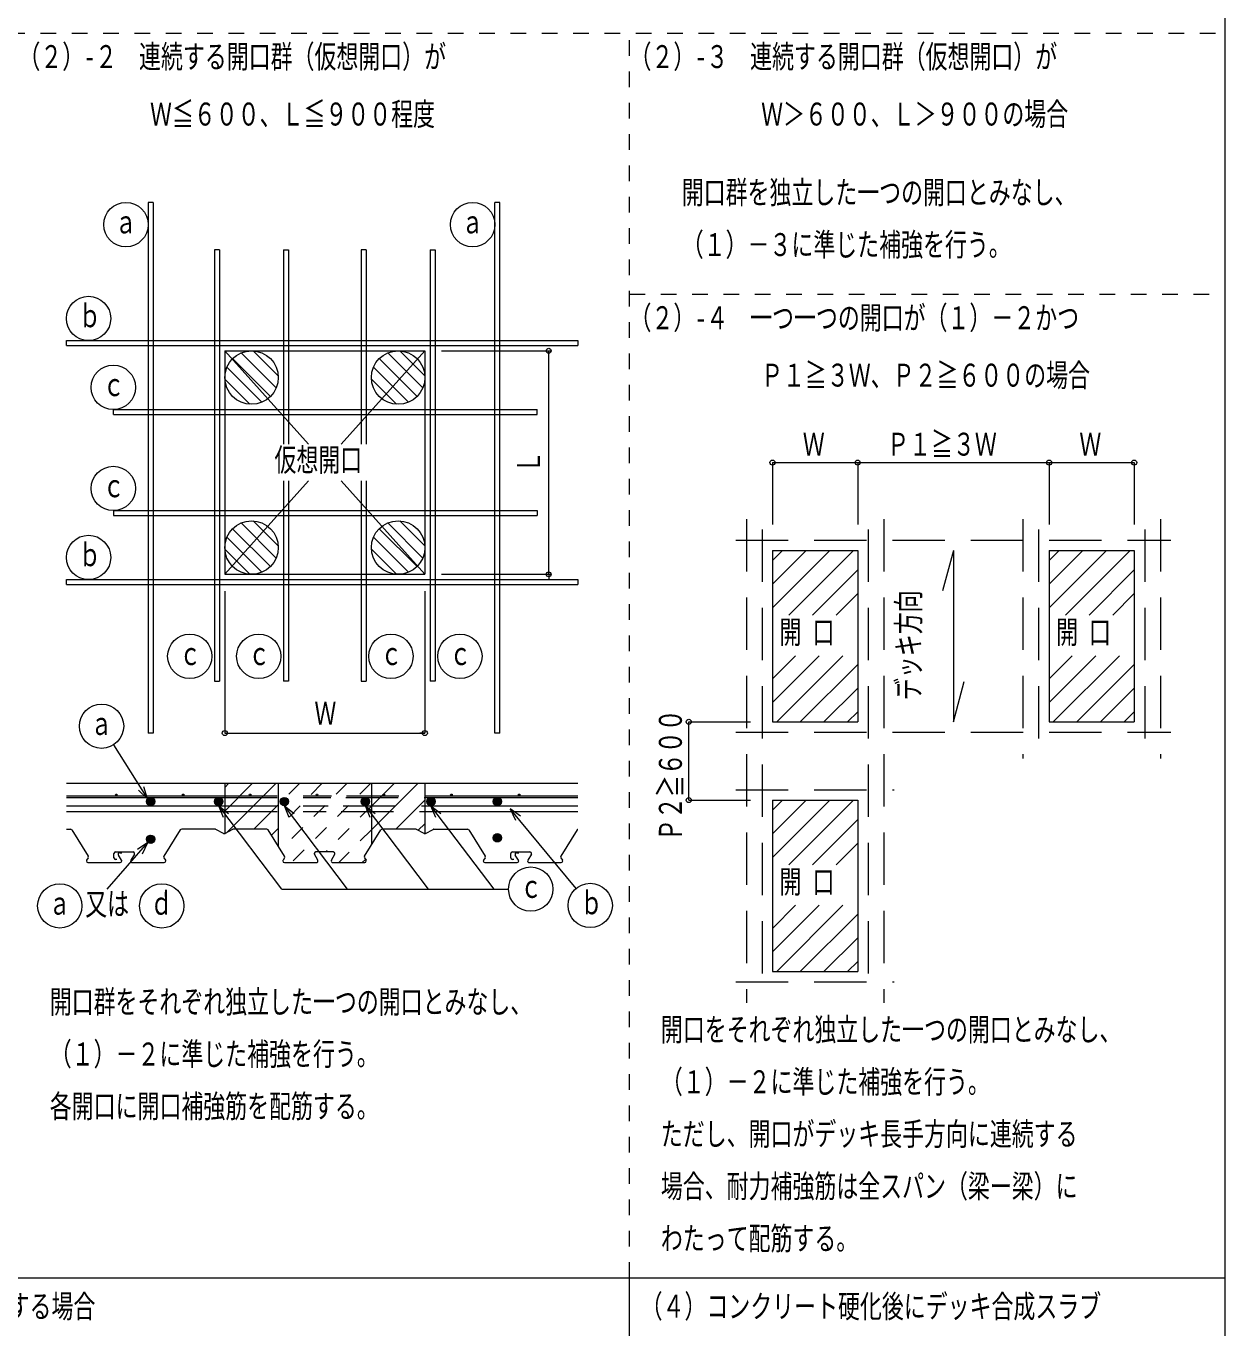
# Model space of a CAD drawing. Units: millimetres on the paper. Extents: x -350 to 350, y -246 to 246.
# Drawn here: x 235.6 to 350.4, y -104.3 to 20.3 of the extents above; entities that cross this region are included whole.
import ezdxf
from ezdxf.enums import TextEntityAlignment as Align

# ---------------------------------------------------------------- set-up
doc = ezdxf.new("R2010")
doc.units = ezdxf.units.MM
doc.linetypes.add('USER1', pattern=[3, 1.5, -1.5])
doc.linetypes.add('USER2', pattern=[7.5, 5, -2.5])
doc.layers.add('0-2_M2-2-0', color=7, linetype='Continuous', lineweight=18)
doc.styles.add('ＭＳ ゴシック', font='')
doc.styles.get('ＭＳ ゴシック').set_extended_font_data('MS Gothic')

msp = doc.modelspace()

# ---------------------------------------------------------------- linework, layer by layer
at = {"layer": '0-2_M2-2-0'}
for p, q in [((350.378, 246.024), (350.378, -245.976)), ((247.289, 3.447), (247.289, -47.358)), ((247.769, 3.447), (247.289, 3.447)), ((247.769, 3.447), (247.769, -47.358)), ((280.478, -47.358), (280.478, 3.447)), ((280.958, 3.447), (280.478, 3.447)), ((280.958, -47.358), (280.958, 3.447)), ((253.649, -1.079), (253.649, -42.378)), ((254.129, -1.079), (253.649, -1.079)), ((254.129, -1.079), (254.129, -42.378)), ((260.249, -1.079), (260.249, -19.706)), ((260.249, -1.079), (260.729, -1.079)), ((260.729, -1.079), (260.729, -19.706)), ((267.685, -1.079), (267.685, -19.706)), ((268.165, -1.079), (267.685, -1.079)), ((268.165, -1.079), (268.165, -19.706)), ((274.285, -1.079), (274.285, -42.378)), ((274.285, -1.079), (274.765, -1.079)), ((274.765, -1.079), (274.765, -42.378)), ((239.469, -9.776), (288.422, -9.776)), ((239.469, -10.256), (239.469, -9.776)), ((288.422, -9.776), (288.422, -10.256)), ((239.469, -10.256), (288.422, -10.256)), ((254.629, -10.756), (254.629, -32.156)), ((254.629, -10.756), (262.641, -19.706)), ((256.19, -10.959), (259.546, -14.315)), ((257.35, -10.761), (259.744, -13.155)), ((265.773, -19.706), (273.785, -10.756)), ((270.225, -10.959), (273.582, -14.315)), ((271.385, -10.761), (273.78, -13.155)), ((275.385, -10.756), (285.876, -10.756)), ((285.636, -32.156), (285.636, -10.756)), ((254.832, -12.316), (258.189, -15.673)), ((255.379, -11.506), (259, -15.126)), ((268.868, -12.316), (272.224, -15.673)), ((269.415, -11.506), (273.035, -15.126)), ((254.634, -13.476), (257.029, -15.871)), ((268.67, -13.476), (271.064, -15.871)), ((243.969, -16.376), (284.549, -16.376)), ((243.969, -16.856), (243.969, -16.376)), ((243.969, -16.856), (284.549, -16.856)), ((284.549, -16.856), (284.549, -16.376)), ((307.061, -21.456), (315.217, -21.456)), ((307.061, -21.456), (307.061, -27.375)), ((315.217, -21.456), (315.217, -27.375)), ((315.217, -21.456), (333.537, -21.456)), ((333.537, -21.456), (333.537, -27.375)), ((333.537, -21.456), (341.692, -21.456)), ((341.692, -21.456), (341.692, -27.375)), ((254.629, -32.156), (262.641, -23.206)), ((260.249, -23.206), (260.249, -42.378)), ((260.729, -23.206), (260.729, -42.378)), ((265.773, -23.206), (273.785, -32.156)), ((267.685, -23.206), (267.685, -42.378)), ((268.165, -23.206), (268.165, -42.378)), ((243.969, -26.056), (284.549, -26.056)), ((243.969, -26.056), (243.969, -26.536)), ((284.549, -26.056), (284.549, -26.536)), ((243.969, -26.536), (284.549, -26.536)), ((256.19, -27.239), (259.546, -30.595)), ((257.35, -27.041), (259.744, -29.435)), ((270.225, -27.239), (273.582, -30.595)), ((271.385, -27.041), (273.78, -29.435)), ((254.832, -28.596), (258.189, -31.953)), ((255.379, -27.786), (259, -31.406)), ((268.868, -28.596), (272.224, -31.953)), ((269.415, -27.786), (273.035, -31.406)), ((254.634, -29.756), (257.029, -32.151)), ((268.67, -29.756), (271.064, -32.151)), ((307.061, -29.875), (307.061, -46.275)), ((312.551, -29.875), (307.061, -35.365)), ((310.288, -29.875), (307.061, -33.102)), ((308.025, -29.875), (307.061, -30.839)), ((314.813, -29.875), (308.634, -36.055)), ((324.377, -29.875), (323.341, -33.739)), ((324.377, -29.875), (324.377, -46.275)), ((333.537, -29.875), (333.537, -46.275)), ((339.026, -29.875), (333.537, -35.365)), ((336.764, -29.875), (333.537, -33.102)), ((334.501, -29.875), (333.537, -30.839)), ((341.289, -29.875), (335.109, -36.055)), ((254.629, -32.156), (273.785, -32.156)), ((275.385, -32.156), (285.876, -32.156)), ((285.636, -32.156), (285.636, -32.636)), ((315.217, -31.735), (310.896, -36.055)), ((341.692, -31.735), (337.372, -36.055)), ((239.469, -32.656), (288.422, -32.656)), ((239.469, -33.136), (239.469, -32.656)), ((239.469, -33.136), (288.422, -33.136)), ((288.422, -32.656), (288.422, -33.136)), ((254.629, -33.756), (254.629, -47.358)), ((273.785, -33.756), (273.785, -47.358)), ((315.217, -33.998), (313.159, -36.055)), ((341.692, -33.998), (339.635, -36.055)), ((311.532, -39.945), (307.061, -44.416)), ((309.269, -39.945), (307.061, -42.153)), ((313.795, -39.945), (307.464, -46.275)), ((315.217, -40.786), (309.727, -46.275)), ((338.007, -39.945), (333.537, -44.416)), ((335.745, -39.945), (333.537, -42.153)), ((340.27, -39.945), (333.94, -46.275)), ((341.692, -40.786), (336.203, -46.275)), ((253.649, -42.378), (254.129, -42.378)), ((260.729, -42.378), (260.249, -42.378)), ((267.685, -42.378), (268.165, -42.378)), ((274.765, -42.378), (274.285, -42.378)), ((315.217, -43.049), (311.99, -46.275)), ((324.377, -46.275), (325.412, -42.412)), ((341.692, -43.049), (338.466, -46.275)), ((315.217, -45.311), (314.253, -46.275)), ((341.692, -45.311), (340.728, -46.275)), ((247.769, -47.358), (247.289, -47.358)), ((254.629, -47.358), (273.785, -47.358)), ((254.629, -47.358), (255.109, -47.358)), ((273.785, -47.358), (273.305, -47.358)), ((280.958, -47.358), (280.478, -47.358)), ((299.045, -46.275), (304.964, -46.275)), ((299.045, -53.775), (299.045, -46.275)), ((307.061, -46.275), (315.217, -46.275)), ((333.537, -46.275), (341.692, -46.275)), ((243.967, -48.487), (247.238, -53.642)), ((239.469, -52.156), (288.422, -52.156)), ((254.629, -52.156), (254.629, -56.973)), ((257.293, -52.156), (254.629, -54.82)), ((255.031, -52.156), (254.629, -52.557)), ((259.556, -52.156), (254.862, -56.85)), ((259.749, -52.156), (259.749, -58.168)), ((273.133, -52.156), (268.665, -56.624)), ((270.87, -52.156), (268.665, -54.361)), ((268.665, -52.156), (268.665, -58.07)), ((273.785, -52.156), (273.785, -56.983)), ((239.469, -53.356), (254.629, -53.356)), ((239.469, -53.516), (254.629, -53.516)), ((247.586, -53.52), (247.133, -53.972)), ((247.473, -53.52), (247.133, -53.859)), ((247.675, -53.543), (247.157, -54.062)), ((247.75, -53.582), (247.196, -54.136)), ((254.106, -53.52), (253.653, -53.972)), ((253.993, -53.52), (253.653, -53.859)), ((254.195, -53.543), (253.677, -54.062)), ((254.27, -53.582), (253.716, -54.136)), ((260.39, -53.52), (259.937, -53.972)), ((260.277, -53.52), (259.937, -53.859)), ((260.479, -53.543), (259.961, -54.062)), ((260.554, -53.582), (260, -54.136)), ((268.141, -53.52), (267.689, -53.972)), ((268.028, -53.52), (267.689, -53.859)), ((268.231, -53.543), (267.712, -54.062)), ((268.305, -53.582), (267.751, -54.136)), ((273.785, -53.356), (288.422, -53.356)), ((273.785, -53.516), (288.422, -53.516)), ((274.425, -53.52), (273.973, -53.972)), ((274.312, -53.52), (273.973, -53.859)), ((274.515, -53.543), (273.996, -54.062)), ((274.589, -53.582), (274.035, -54.136)), ((280.775, -53.52), (280.322, -53.972)), ((280.662, -53.52), (280.322, -53.859)), ((280.864, -53.543), (280.346, -54.062)), ((280.939, -53.582), (280.384, -54.136)), ((239.469, -54.316), (254.629, -54.316)), ((247.812, -53.633), (247.246, -54.199)), ((247.863, -53.695), (247.309, -54.249)), ((247.902, -53.77), (247.383, -54.288)), ((247.925, -53.859), (247.473, -54.312)), ((247.925, -53.972), (247.586, -54.312)), ((254.332, -53.633), (253.767, -54.199)), ((254.383, -53.695), (253.829, -54.249)), ((254.422, -53.77), (253.903, -54.288)), ((254.445, -53.859), (253.993, -54.312)), ((260.096, -62.296), (254.049, -54.316)), ((254.445, -53.972), (254.106, -54.312)), ((259.749, -54.225), (257.419, -56.556)), ((260.616, -53.633), (260.051, -54.199)), ((260.667, -53.695), (260.113, -54.249)), ((260.706, -53.77), (260.187, -54.288)), ((260.729, -53.859), (260.277, -54.312)), ((266.38, -62.296), (260.333, -54.316)), ((260.729, -53.972), (260.39, -54.312)), ((268.368, -53.633), (267.802, -54.199)), ((268.418, -53.695), (267.864, -54.249)), ((268.457, -53.77), (267.939, -54.288)), ((268.481, -53.859), (268.028, -54.312)), ((274.131, -62.296), (268.085, -54.316)), ((268.481, -53.972), (268.141, -54.312)), ((273.785, -53.766), (270.995, -56.556)), ((273.785, -54.316), (288.422, -54.316)), ((274.652, -53.633), (274.086, -54.199)), ((274.702, -53.695), (274.148, -54.249)), ((274.741, -53.77), (274.223, -54.288)), ((274.765, -53.859), (274.312, -54.312)), ((280.415, -62.296), (274.369, -54.316)), ((274.765, -53.972), (274.425, -54.312)), ((281.001, -53.633), (280.435, -54.199)), ((281.052, -53.695), (280.498, -54.249)), ((281.091, -53.77), (280.572, -54.288)), ((281.114, -53.859), (280.662, -54.312)), ((281.114, -53.972), (280.775, -54.312)), ((288.261, -62.224), (281.962, -54.617)), ((299.045, -53.775), (304.964, -53.775)), ((307.061, -53.775), (307.061, -70.175)), ((312.551, -53.775), (307.061, -59.265)), ((310.288, -53.775), (307.061, -57.002)), ((308.025, -53.775), (307.061, -54.739)), ((314.813, -53.775), (308.634, -59.955)), ((239.469, -54.876), (254.629, -54.876)), ((273.785, -56.029), (273.148, -56.666)), ((273.785, -54.876), (288.422, -54.876)), ((315.217, -55.635), (310.896, -59.955)), ((239.469, -56.556), (239.851, -56.556)), ((239.981, -56.628), (241.558, -59.136)), ((247.586, -57.124), (247.133, -57.577)), ((247.473, -57.124), (247.133, -57.464)), ((247.675, -57.148), (247.157, -57.666)), ((247.75, -57.187), (247.196, -57.741)), ((247.812, -57.237), (247.246, -57.803)), ((247.863, -57.3), (247.309, -57.854)), ((250.371, -56.628), (248.795, -59.136)), ((253.706, -56.556), (250.501, -56.556)), ((254.503, -56.964), (253.778, -56.574)), ((255.374, -56.574), (254.649, -56.964)), ((258.651, -56.556), (255.447, -56.556)), ((260.358, -59.136), (258.781, -56.628)), ((259.749, -56.488), (259.101, -57.136)), ((267.995, -59.136), (269.571, -56.628)), ((272.906, -56.556), (269.701, -56.556)), ((273.703, -56.964), (272.978, -56.574)), ((273.849, -56.964), (274.574, -56.574)), ((274.647, -56.556), (277.851, -56.556)), ((277.981, -56.628), (279.558, -59.136)), ((280.775, -56.988), (280.322, -57.44)), ((280.662, -56.988), (280.322, -57.327)), ((280.864, -57.011), (280.346, -57.53)), ((280.939, -57.05), (280.384, -57.604)), ((281.001, -57.101), (280.435, -57.667)), ((281.052, -57.163), (280.498, -57.718)), ((281.091, -57.238), (280.572, -57.756)), ((281.114, -57.327), (280.662, -57.78)), ((288.371, -56.628), (286.795, -59.136)), ((243.368, -62.306), (247.274, -57.829)), ((247.902, -57.374), (247.383, -57.893)), ((247.925, -57.464), (247.473, -57.916)), ((247.925, -57.577), (247.586, -57.916)), ((281.114, -57.44), (280.775, -57.78)), ((315.217, -57.898), (313.159, -59.955)), ((241.552, -59.308), (241.405, -59.512)), ((241.53, -59.756), (244.611, -59.756)), ((244.013, -59.295), (244.013, -58.885)), ((244.167, -58.732), (245.843, -58.732)), ((244.296, -59.449), (244.167, -59.449)), ((244.741, -59.519), (244.437, -59.045)), ((244.567, -58.809), (244.765, -58.809)), ((245.975, -58.965), (245.635, -59.522)), ((245.767, -59.756), (248.823, -59.756)), ((248.8, -59.308), (248.947, -59.512)), ((260.352, -59.308), (260.205, -59.512)), ((260.33, -59.756), (263.389, -59.756)), ((263.524, -59.528), (263.21, -58.96)), ((265.021, -58.732), (263.345, -58.732)), ((264.835, -59.528), (265.149, -58.96)), ((264.97, -59.756), (268.023, -59.756)), ((268, -59.308), (268.147, -59.512)), ((279.552, -59.308), (279.405, -59.512)), ((279.53, -59.756), (282.611, -59.756)), ((282.013, -59.295), (282.013, -58.885)), ((282.167, -58.732), (283.843, -58.732)), ((282.296, -59.449), (282.167, -59.449)), ((282.741, -59.519), (282.437, -59.045)), ((282.567, -58.809), (282.765, -58.809)), ((283.975, -58.965), (283.635, -59.522)), ((283.767, -59.756), (286.823, -59.756)), ((286.8, -59.308), (286.947, -59.512)), ((260.096, -62.296), (281.794, -62.296)), ((311.532, -63.845), (307.061, -68.316)), ((309.269, -63.845), (307.061, -66.053)), ((313.795, -63.845), (307.464, -70.175)), ((315.217, -64.686), (309.727, -70.175)), ((315.217, -66.949), (311.99, -70.175)), ((315.217, -69.211), (314.253, -70.175)), ((307.061, -70.175), (315.217, -70.175)), ((173.987, -99.499), (350.378, -99.499)), ((293.375, -224.976), (293.375, -99.499)), ((350.378, -99.499), (350.378, -245.976))]:
    msp.add_line(p, q, dxfattribs=at)
at = {"layer": '0-2_M2-2-0', "linetype": 'USER1'}
for p, q in [((173.987, 19.655), (350.378, 19.655)), ((293.375, -99.499), (293.375, 19.655)), ((293.375, -5.345), (350.378, -5.345)), ((261.819, -52.156), (259.749, -54.225)), ((263.946, -52.156), (259.749, -56.488)), ((266.344, -52.156), (259.974, -58.526)), ((268.607, -52.156), (261.007, -59.756)), ((268.665, -54.361), (264.294, -58.732)), ((268.665, -56.624), (265.533, -59.756)), ((268.102, -59.449), (267.795, -59.756))]:
    msp.add_line(p, q, dxfattribs=at)
at = {"layer": '0-2_M2-2-0', "linetype": 'USER2'}
for p, q in [((304.561, -26.875), (304.561, -73.175)), ((317.717, -26.875), (317.717, -73.175)), ((331.037, -26.875), (331.037, -49.775)), ((344.192, -26.875), (344.192, -49.775)), ((306.061, -27.875), (306.061, -72.175)), ((316.217, -27.875), (316.217, -72.175)), ((332.537, -27.875), (332.537, -48.275)), ((342.692, -27.875), (342.692, -48.275)), ((303.561, -28.875), (345.192, -28.875)), ((303.561, -47.275), (345.192, -47.275)), ((254.629, -53.356), (264.84, -53.356)), ((254.629, -53.516), (264.787, -53.516)), ((266.221, -53.516), (273.785, -53.516)), ((266.275, -53.356), (273.785, -53.356)), ((303.561, -52.775), (318.717, -52.775)), ((254.629, -54.316), (264.518, -54.316)), ((265.953, -54.316), (273.785, -54.316)), ((254.629, -54.876), (264.33, -54.876)), ((265.765, -54.876), (273.785, -54.876)), ((303.561, -71.175), (318.717, -71.175))]:
    msp.add_line(p, q, dxfattribs=at)
at = {"layer": '0-2_M2-2-0'}
for points in [[(254.629, -10.756), (273.785, -10.756), (273.785, -32.156)], [(307.061, -29.875), (315.217, -29.875), (315.217, -46.275)], [(333.537, -29.875), (341.692, -29.875), (341.692, -46.275)], [(246.354, -52.83), (247.238, -53.642), (246.879, -52.497)], [(254.502, -55.427), (254.049, -54.316), (254.997, -55.052)], [(260.786, -55.427), (260.333, -54.316), (261.281, -55.052)], [(268.537, -55.427), (268.085, -54.316), (269.032, -55.052)], [(274.821, -55.427), (274.369, -54.316), (275.316, -55.052)], [(282.941, -55.311), (281.962, -54.617), (282.462, -55.708)], [(307.061, -53.775), (315.217, -53.775), (315.217, -70.175)], [(246.746, -58.906), (247.274, -57.829), (246.278, -58.498)]]:
    msp.add_lwpolyline(points, dxfattribs=at)
for centre, radius in [((245.168, 1.326), 2.121), ((278.357, 1.326), 2.121), ((241.591, -7.654), 2.121), ((257.189, -13.316), 2.56), ((271.225, -13.316), 2.56), ((285.636, -10.756), 0.24), ((243.958, -14.254), 2.121), ((243.958, -23.934), 2.121), ((307.061, -21.456), 0.24), ((315.217, -21.456), 0.24), ((333.537, -21.456), 0.24), ((341.692, -21.456), 0.24), ((257.189, -29.596), 2.56), ((271.225, -29.596), 2.56), ((241.591, -30.534), 2.121), ((285.636, -32.156), 0.24), ((251.277, -40.007), 2.121), ((257.877, -40.007), 2.121), ((270.536, -40.007), 2.121), ((277.136, -40.007), 2.121), ((242.831, -46.696), 2.121), ((299.045, -46.275), 0.24), ((254.629, -47.358), 0.24), ((273.785, -47.358), 0.24), ((244.251, -53.276), 0.08), ((247.529, -53.916), 0.4), ((250.651, -53.276), 0.08), ((254.049, -53.916), 0.4), ((257.051, -53.276), 0.08), ((260.333, -53.916), 0.4), ((263.451, -53.276), 0.08), ((268.085, -53.916), 0.4), ((269.851, -53.276), 0.08), ((274.369, -53.916), 0.4), ((276.331, -53.276), 0.08), ((280.718, -53.916), 0.4), ((282.811, -53.276), 0.08), ((299.045, -53.775), 0.24), ((247.529, -57.52), 0.4), ((280.718, -57.384), 0.4), ((283.915, -62.296), 2.121), ((238.835, -63.902), 2.121), ((248.592, -63.905), 2.121), ((289.614, -63.858), 2.121)]:
    msp.add_circle(centre, radius, dxfattribs=at)
for centre, start, end in [((239.851, -56.709), 32.13821, 90), ((250.501, -56.709), 90, 147.86179), ((253.706, -56.709), 61.69924, 90), ((254.576, -56.829), 241.69924, 298.30076), ((255.447, -56.709), 90, 118.30076), ((258.651, -56.709), 32.13821, 90), ((269.701, -56.709), 90, 147.86179), ((272.906, -56.709), 61.69924, 90), ((273.776, -56.829), 241.69924, 298.30076), ((274.647, -56.709), 90, 118.30076), ((277.851, -56.709), 32.13821, 90), ((288.501, -56.709), 121.11591, 147.86179), ((241.53, -59.602), 144.30845, 180), ((241.53, -59.602), 180, 270), ((241.428, -59.218), 324.30845, 32.13821), ((244.167, -58.885), 90, 180), ((244.167, -59.295), 180, 270), ((244.567, -58.962), 90, 212.61308), ((244.611, -59.602), 270, 0), ((244.611, -59.602), 0, 32.61308), ((245.767, -59.602), 148.66213, 270), ((245.843, -58.885), 0, 90), ((245.843, -58.885), 328.66213, 0), ((245.843, -58.885), 328.66213, 0), ((248.925, -59.218), 147.86179, 215.69155), ((248.823, -59.602), 270, 0), ((248.823, -59.602), 0, 35.69155), ((260.33, -59.602), 144.30845, 180), ((260.33, -59.602), 180, 270), ((260.228, -59.218), 324.30845, 32.13821), ((263.345, -58.885), 90, 180), ((263.345, -58.885), 180, 208.90035), ((263.389, -59.602), 270, 28.90035), ((264.97, -59.602), 151.09965, 270), ((265.015, -58.885), 0, 90), ((265.015, -58.885), 331.09965, 0), ((268.125, -59.218), 147.86179, 215.69155), ((268.023, -59.602), 270, 0), ((268.023, -59.602), 0, 35.69155), ((279.53, -59.602), 144.30845, 180), ((279.53, -59.602), 180, 270), ((279.428, -59.218), 324.30845, 32.13821), ((282.167, -58.885), 90, 180), ((282.167, -59.295), 180, 270), ((282.567, -58.962), 90, 212.61308), ((282.611, -59.602), 270, 0), ((282.611, -59.602), 0, 32.61308), ((283.767, -59.602), 148.66213, 270), ((283.843, -58.885), 0, 90), ((283.843, -58.885), 328.66213, 0), ((286.925, -59.218), 147.86179, 215.69155), ((286.823, -59.602), 270, 0), ((286.823, -59.602), 0, 35.69155)]:
    msp.add_arc(centre, 0.154, start, end, dxfattribs=at)

# ---------------------------------------------------------------- texts
at = {"layer": '0-2_M2-2-0', "style": 'ＭＳ ゴシック', "width": 0.7}
for s, p in [('（２）-２\u3000連続する開口群（仮想開口）が', (234.872, 15.655)), ('（２）-３\u3000連続する開口群（仮想開口）が', (293.375, 15.655)), ('\u3000\u3000\u3000\u3000\u3000\u3000Ｗ≦６００、Ｌ≦９００程度', (234.872, 10.155)), ('\u3000\u3000\u3000\u3000\u3000\u3000Ｗ＞６００、Ｌ＞９００の場合', (293.375, 10.155)), ('開口群を独立した一つの開口とみなし、', (298.375, 2.655)), ('ａ', (244.088, -0.174)), ('ａ', (277.277, -0.174)), ('（１）－３に準じた補強を行う。', (298.375, -2.345)), ('ｂ', (240.655, -9.154)), ('（２）-４\u3000一つ一つの開口が（１）－２かつ', (293.375, -9.345)), ('\u3000\u3000\u3000\u3000\u3000\u3000Ｐ１≧３Ｗ、Ｐ２≧６００の場合', (293.375, -14.845)), ('ｃ', (242.95, -15.754)), ('Ｗ', (309.962, -21.456)), ('Ｐ１≧３Ｗ', (318.041, -21.456)), ('Ｗ', (336.438, -21.456)), ('仮想開口', (259.383, -22.956)), ('ｃ', (242.95, -25.434)), ('ｂ', (240.655, -32.034)), ('開 口', (307.737, -39.448)), ('開 口', (334.212, -39.448)), ('ｃ', (250.269, -41.507)), ('ｃ', (256.869, -41.507)), ('ｃ', (269.528, -41.507)), ('ｃ', (276.128, -41.507)), ('Ｗ', (263.207, -47.198)), ('ａ', (241.751, -48.196)), ('開 口', (307.737, -63.348)), ('ｃ', (282.907, -63.796)), ('ｂ', (288.678, -65.358)), ('ａ', (237.755, -65.402)), ('又は', (241.266, -65.452)), ('ｄ', (247.512, -65.405)), ('開口群をそれぞれ独立した一つの開口とみなし、', (237.872, -74.845)), ('開口をそれぞれ独立した一つの開口とみなし、', (296.375, -77.499)), ('（１）－２に準じた補強を行う。', (237.872, -79.845)), ('（１）－２に準じた補強を行う。', (296.375, -82.499)), ('各開口に開口補強筋を配筋する。', (237.872, -84.845)), ('ただし、開口がデッキ長手方向に連続する', (296.375, -87.499)), ('場合、耐力補強筋は全スパン（梁ー梁）に', (296.375, -92.499)), ('わたって配筋する。', (296.375, -97.499)), ('（３）コンクリート打設前にデッキプレートを切断し、孔あけする場合', (175.049, -103.999)), ('（４）コンクリート硬化後にデッキ合成スラブ', (294.437, -103.999))]:
    msp.add_text(s, height=2.199, dxfattribs=at).set_placement(p, align=Align.BOTTOM_LEFT)
for s, p in [('Ｌ', (285.476, -22.456)), ('デッキ方向', (321.841, -44.195)), ('Ｐ２≧６００', (299.045, -57.682))]:
    msp.add_text(s, height=2.199, rotation=90, dxfattribs=at).set_placement(p, align=Align.BOTTOM_LEFT)

doc.saveas('drawing.dxf')
